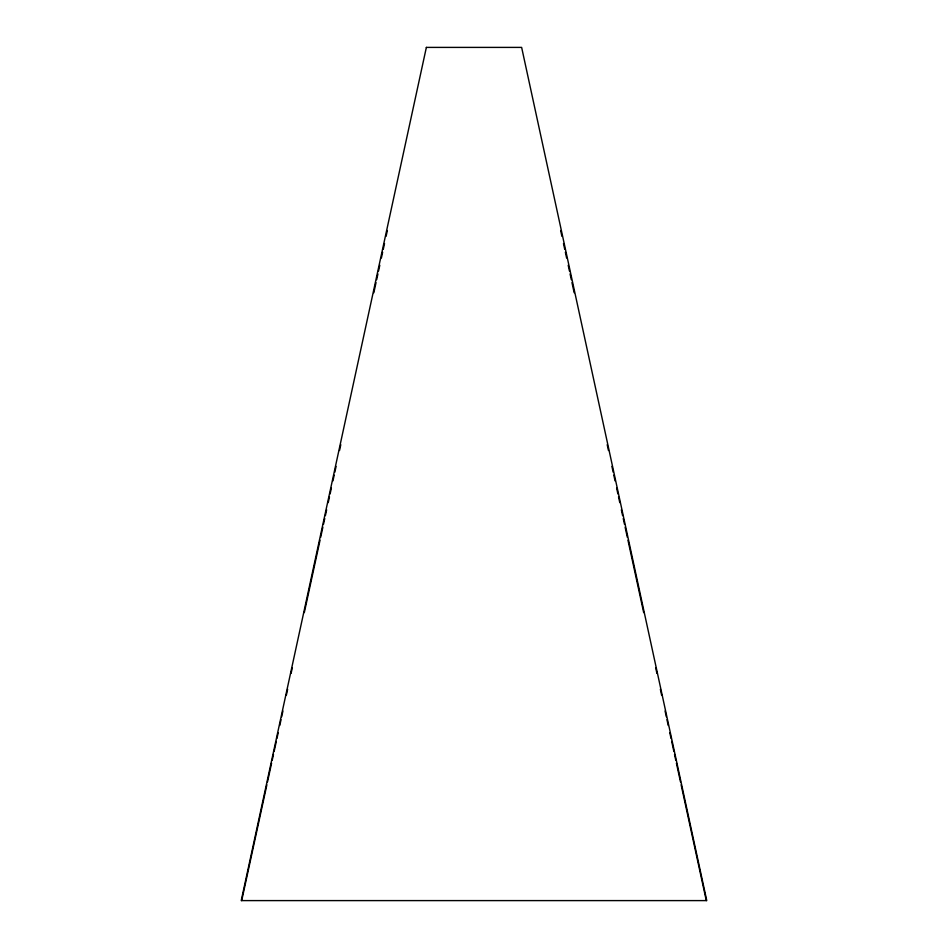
<?xml version="1.0" encoding="UTF-8"?>
<svg xmlns="http://www.w3.org/2000/svg" width="948" height="948" viewBox="0 0 948 948"><rect width="100%" height="100%" fill="white"/><g stroke="black" fill="none" stroke-linecap="round" stroke-linejoin="round"><path stroke-width="1.42" d="M241.704 900.6L266.874 784.814M267.502 781.922L271.59 763.104M272.218 760.213L273.486 754.43M274.114 751.527L276.306 741.395M276.946 738.504L278.202 732.721M279.767 725.481L281.035 719.698M281.663 716.795L282.919 711.012M286.379 695.085L287.635 689.303M291.095 673.376L292.351 667.593M304.308 612.598L320.033 540.23M320.661 537.338L322.865 527.207M323.493 524.315L324.761 518.52M325.389 515.629L326.645 509.834M328.221 502.606L329.477 496.811M330.105 493.92L331.362 488.125M332.938 480.897L334.194 475.102M334.822 472.211L336.078 466.416M339.538 450.501L340.794 444.707M373.832 292.754L376.024 282.623M376.664 279.719L377.92 273.936M378.548 271.045L379.804 265.25M381.38 258.01L382.637 252.227M383.265 249.336L384.521 243.541M386.097 236.301L387.353 230.518M560.647 230.518L561.903 236.301M563.479 243.541L564.735 249.336M565.364 252.227L566.62 258.01M568.196 265.25L569.452 271.045M570.08 273.936L571.336 279.719M571.976 282.623L574.168 292.754M607.206 444.707L608.462 450.501M611.922 466.416L613.178 472.211M613.806 475.102L615.062 480.897M616.638 488.125L617.895 493.92M618.523 496.811L619.779 502.606M621.355 509.834L622.611 515.629M623.239 518.52L624.507 524.315M625.135 527.207L627.339 537.338M627.967 540.23L643.692 612.598M655.649 667.593L656.905 673.376M660.365 689.303L661.621 695.085M665.081 711.012L666.337 716.795M666.965 719.698L668.233 725.481M669.798 732.721L671.054 738.504M671.694 741.395L673.886 751.527M674.514 754.43L675.782 760.213M676.41 763.104L680.498 781.922M681.126 784.814L706.296 900.6M426.363 47.4L241.23 900.6L706.77 900.6L521.637 47.4L426.363 47.4"/></g></svg>
